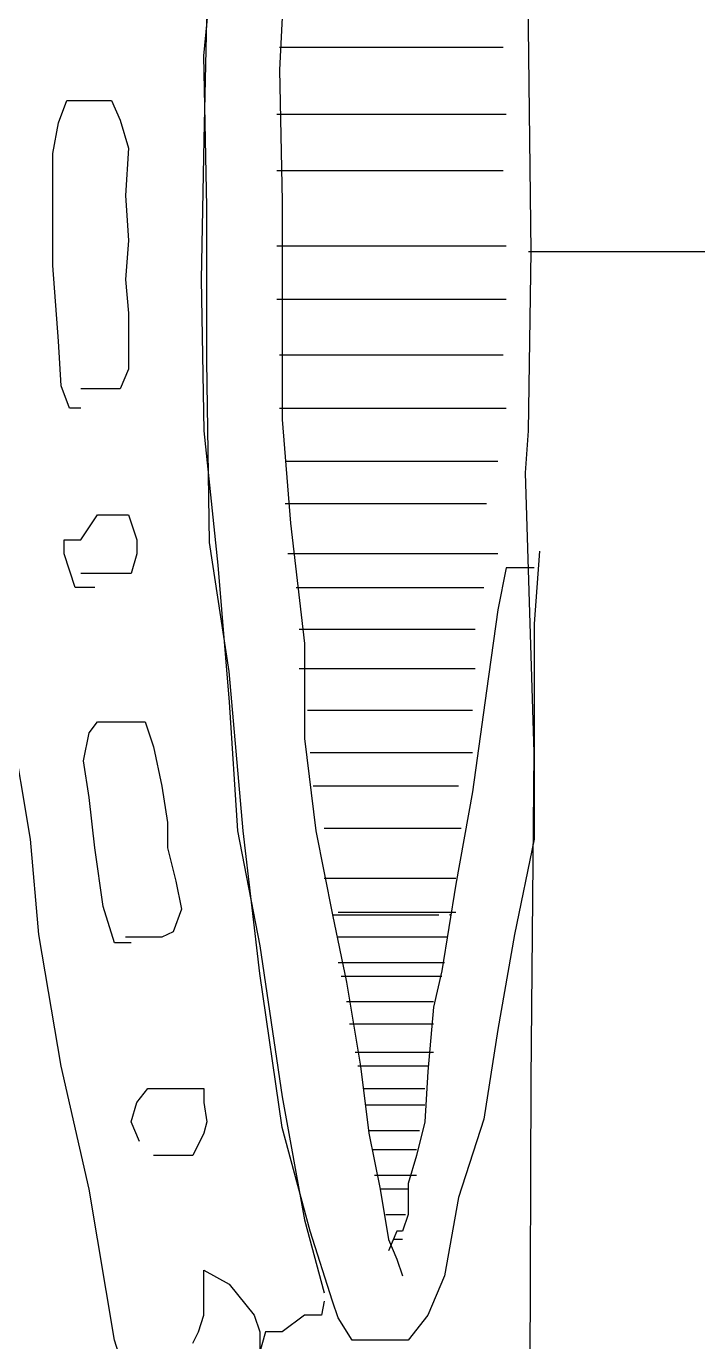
# Model space of a CAD drawing. Extents: x 731654 to 732244, y 4380181 to 4381208.
# Drawn here: x 731683.185 to 731685.585, y 4381038.285 to 4381042.985 of the extents above; entities that cross this region are included whole.
import ezdxf

# ---------------------------------------------------------------- set-up
doc = ezdxf.new("R2010")
doc.units = 0
doc.layers.get('0').update_dxf_attribs({"linetype": 'CONTINUOUS'})

msp = doc.modelspace()

# ---------------------------------------------------------------- linework, layer by layer
at = {"color": 0, "linetype": 'CONTINUOUS'}
for p, q in [((731684.98, 4381042.98), (731684.99, 4381043.96)), ((731684.98, 4381042.98), (731684.99, 4381043.96)), ((731683.82, 4381042.88), (731683.87, 4381043.41)), ((731683.82, 4381042.88), (731683.87, 4381043.41)), ((731684.11, 4381043.23), (731684.09, 4381042.83)), ((731684.11, 4381043.23), (731684.09, 4381042.83)), ((731683.83, 4381043.06), (731683.82, 4381042.58)), ((731683.83, 4381043.06), (731683.82, 4381042.58)), ((731684.99, 4381042.18), (731684.98, 4381042.98)), ((731684.99, 4381042.18), (731684.98, 4381042.98)), ((731683.83, 4381042.34), (731683.82, 4381042.88)), ((731683.83, 4381042.34), (731683.82, 4381042.88)), ((731684.09, 4381042.91), (731684.4, 4381042.91)), ((731684.09, 4381042.91), (731684.4, 4381042.91)), ((731684.4, 4381042.91), (731684.62, 4381042.91)), ((731684.4, 4381042.91), (731684.62, 4381042.91)), ((731684.62, 4381042.91), (731684.89, 4381042.91)), ((731684.62, 4381042.91), (731684.89, 4381042.91)), ((731684.09, 4381042.83), (731684.1, 4381042.36)), ((731684.09, 4381042.83), (731684.1, 4381042.36)), ((731683.3, 4381042.64), (731683.33, 4381042.72)), ((731683.3, 4381042.64), (731683.33, 4381042.72)), ((731683.33, 4381042.72), (731683.37, 4381042.72)), ((731683.33, 4381042.72), (731683.37, 4381042.72)), ((731683.37, 4381042.72), (731683.43, 4381042.72)), ((731683.37, 4381042.72), (731683.43, 4381042.72)), ((731683.43, 4381042.72), (731683.49, 4381042.72)), ((731683.43, 4381042.72), (731683.49, 4381042.72)), ((731683.49, 4381042.72), (731683.52, 4381042.65)), ((731683.49, 4381042.72), (731683.52, 4381042.65)), ((731683.28, 4381042.53), (731683.3, 4381042.64)), ((731683.28, 4381042.53), (731683.3, 4381042.64)), ((731683.52, 4381042.65), (731683.55, 4381042.55)), ((731683.52, 4381042.65), (731683.55, 4381042.55)), ((731684.28, 4381042.67), (731684.08, 4381042.67)), ((731684.28, 4381042.67), (731684.08, 4381042.67)), ((731684.61, 4381042.67), (731684.28, 4381042.67)), ((731684.61, 4381042.67), (731684.28, 4381042.67)), ((731684.9, 4381042.67), (731684.61, 4381042.67)), ((731684.9, 4381042.67), (731684.61, 4381042.67)), ((731683.55, 4381042.55), (731683.54, 4381042.38)), ((731683.55, 4381042.55), (731683.54, 4381042.38)), ((731683.82, 4381042.58), (731683.81, 4381042.08)), ((731683.82, 4381042.58), (731683.81, 4381042.08)), ((731683.28, 4381042.38), (731683.28, 4381042.53)), ((731683.28, 4381042.38), (731683.28, 4381042.53)), ((731684.08, 4381042.47), (731684.4, 4381042.47)), ((731684.08, 4381042.47), (731684.4, 4381042.47)), ((731684.4, 4381042.47), (731684.67, 4381042.47)), ((731684.4, 4381042.47), (731684.67, 4381042.47)), ((731684.67, 4381042.47), (731684.89, 4381042.47)), ((731684.67, 4381042.47), (731684.89, 4381042.47)), ((731683.28, 4381042.13), (731683.28, 4381042.38)), ((731683.28, 4381042.13), (731683.28, 4381042.38)), ((731683.54, 4381042.38), (731683.55, 4381042.22)), ((731683.54, 4381042.38), (731683.55, 4381042.22)), ((731684.1, 4381042.36), (731684.1, 4381041.9)), ((731684.1, 4381042.36), (731684.1, 4381041.9)), ((731683.83, 4381041.79), (731683.83, 4381042.34)), ((731683.83, 4381041.79), (731683.83, 4381042.34)), ((731683.55, 4381042.22), (731683.54, 4381042.08)), ((731683.55, 4381042.22), (731683.54, 4381042.08)), ((731684.28, 4381042.2), (731684.08, 4381042.2)), ((731684.28, 4381042.2), (731684.08, 4381042.2)), ((731684.61, 4381042.2), (731684.28, 4381042.2)), ((731684.61, 4381042.2), (731684.28, 4381042.2)), ((731684.9, 4381042.2), (731684.61, 4381042.2)), ((731684.9, 4381042.2), (731684.61, 4381042.2)), ((731684.98, 4381041.54), (731684.99, 4381042.18)), ((731684.98, 4381042.18), (731685.45, 4381042.18)), ((731684.98, 4381041.54), (731684.99, 4381042.18)), ((731684.98, 4381042.18), (731685.45, 4381042.18)), ((731685.45, 4381042.18), (731686.36, 4381042.18)), ((731685.45, 4381042.18), (731686.36, 4381042.18)), ((731683.3, 4381041.86), (731683.28, 4381042.13)), ((731683.3, 4381041.86), (731683.28, 4381042.13)), ((731683.54, 4381042.08), (731683.55, 4381041.96)), ((731683.54, 4381042.08), (731683.55, 4381041.96)), ((731683.81, 4381042.08), (731683.82, 4381041.54)), ((731683.81, 4381042.08), (731683.82, 4381041.54)), ((731684.08, 4381042.01), (731684.41, 4381042.01)), ((731684.08, 4381042.01), (731684.41, 4381042.01)), ((731684.41, 4381042.01), (731684.67, 4381042.01)), ((731684.41, 4381042.01), (731684.67, 4381042.01)), ((731684.67, 4381042.01), (731684.82, 4381042.01)), ((731684.67, 4381042.01), (731684.82, 4381042.01)), ((731684.82, 4381042.01), (731684.9, 4381042.01)), ((731684.82, 4381042.01), (731684.9, 4381042.01)), ((731683.55, 4381041.96), (731683.55, 4381041.86)), ((731683.55, 4381041.96), (731683.55, 4381041.86)), ((731684.1, 4381041.9), (731684.1, 4381041.58)), ((731684.1, 4381041.9), (731684.1, 4381041.58)), ((731683.31, 4381041.7), (731683.3, 4381041.86)), ((731683.31, 4381041.7), (731683.3, 4381041.86)), ((731683.55, 4381041.86), (731683.55, 4381041.76)), ((731683.55, 4381041.86), (731683.55, 4381041.76)), ((731683.84, 4381041.14), (731683.83, 4381041.79)), ((731683.84, 4381041.14), (731683.83, 4381041.79)), ((731684.3, 4381041.81), (731684.09, 4381041.81)), ((731684.3, 4381041.81), (731684.09, 4381041.81)), ((731684.58, 4381041.81), (731684.3, 4381041.81)), ((731684.58, 4381041.81), (731684.3, 4381041.81)), ((731684.89, 4381041.81), (731684.58, 4381041.81)), ((731684.89, 4381041.81), (731684.58, 4381041.81)), ((731683.55, 4381041.76), (731683.52, 4381041.69)), ((731683.55, 4381041.76), (731683.52, 4381041.69)), ((731683.34, 4381041.62), (731683.31, 4381041.7)), ((731683.34, 4381041.62), (731683.31, 4381041.7)), ((731683.41, 4381041.69), (731683.38, 4381041.69)), ((731683.41, 4381041.69), (731683.38, 4381041.69)), ((731683.47, 4381041.69), (731683.41, 4381041.69)), ((731683.47, 4381041.69), (731683.41, 4381041.69)), ((731683.52, 4381041.69), (731683.47, 4381041.69)), ((731683.52, 4381041.69), (731683.47, 4381041.69)), ((731683.38, 4381041.62), (731683.34, 4381041.62)), ((731683.38, 4381041.62), (731683.34, 4381041.62)), ((731684.09, 4381041.62), (731684.43, 4381041.62)), ((731684.09, 4381041.62), (731684.43, 4381041.62)), ((731684.43, 4381041.62), (731684.68, 4381041.62)), ((731684.43, 4381041.62), (731684.68, 4381041.62)), ((731684.68, 4381041.62), (731684.9, 4381041.62)), ((731684.68, 4381041.62), (731684.9, 4381041.62)), ((731684.1, 4381041.58), (731684.13, 4381041.21)), ((731684.1, 4381041.58), (731684.13, 4381041.21)), ((731683.82, 4381041.54), (731683.87, 4381041.06)), ((731683.82, 4381041.54), (731683.87, 4381041.06)), ((731684.97, 4381041.39), (731684.98, 4381041.54)), ((731684.97, 4381041.39), (731684.98, 4381041.54)), ((731684.33, 4381041.43), (731684.11, 4381041.43)), ((731684.33, 4381041.43), (731684.11, 4381041.43)), ((731684.59, 4381041.43), (731684.33, 4381041.43)), ((731684.59, 4381041.43), (731684.33, 4381041.43)), ((731684.87, 4381041.43), (731684.59, 4381041.43)), ((731684.87, 4381041.43), (731684.59, 4381041.43)), ((731685, 4381040.39), (731684.97, 4381041.39)), ((731685, 4381040.39), (731684.97, 4381041.39)), ((731684.11, 4381041.28), (731684.46, 4381041.28)), ((731684.11, 4381041.28), (731684.46, 4381041.28)), ((731684.46, 4381041.28), (731684.69, 4381041.28)), ((731684.46, 4381041.28), (731684.69, 4381041.28)), ((731684.69, 4381041.28), (731684.83, 4381041.28)), ((731684.69, 4381041.28), (731684.83, 4381041.28)), ((731683.38, 4381041.15), (731683.44, 4381041.24)), ((731683.38, 4381041.15), (731683.44, 4381041.24)), ((731683.44, 4381041.24), (731683.51, 4381041.24)), ((731683.44, 4381041.24), (731683.51, 4381041.24)), ((731683.51, 4381041.24), (731683.55, 4381041.24)), ((731683.51, 4381041.24), (731683.55, 4381041.24)), ((731683.55, 4381041.24), (731683.58, 4381041.15)), ((731683.55, 4381041.24), (731683.58, 4381041.15)), ((731684.13, 4381041.21), (731684.18, 4381040.78)), ((731684.13, 4381041.21), (731684.18, 4381040.78)), ((731683.32, 4381041.1), (731683.32, 4381041.15)), ((731683.32, 4381041.15), (731683.35, 4381041.15)), ((731683.32, 4381041.1), (731683.32, 4381041.15)), ((731683.32, 4381041.15), (731683.35, 4381041.15)), ((731683.35, 4381041.15), (731683.38, 4381041.15)), ((731683.35, 4381041.15), (731683.38, 4381041.15)), ((731683.58, 4381041.15), (731683.58, 4381041.1)), ((731683.58, 4381041.15), (731683.58, 4381041.1)), ((731683.91, 4381040.68), (731683.84, 4381041.14)), ((731683.91, 4381040.68), (731683.84, 4381041.14)), ((731683.36, 4381040.98), (731683.32, 4381041.1)), ((731683.36, 4381040.98), (731683.32, 4381041.1)), ((731683.58, 4381041.1), (731683.56, 4381041.03)), ((731683.58, 4381041.1), (731683.56, 4381041.03)), ((731684.33, 4381041.1), (731684.12, 4381041.1)), ((731684.33, 4381041.1), (731684.12, 4381041.1)), ((731684.53, 4381041.1), (731684.33, 4381041.1)), ((731684.53, 4381041.1), (731684.33, 4381041.1)), ((731684.87, 4381041.1), (731684.53, 4381041.1)), ((731684.87, 4381041.1), (731684.53, 4381041.1)), ((731685.02, 4381041.11), (731685, 4381040.85)), ((731685.02, 4381041.11), (731685, 4381040.85)), ((731683.87, 4381041.06), (731683.91, 4381040.57)), ((731683.87, 4381041.06), (731683.91, 4381040.57)), ((731684.9, 4381041.05), (731684.87, 4381040.9)), ((731684.9, 4381041.05), (731684.87, 4381040.9)), ((731684.94, 4381041.05), (731684.9, 4381041.05)), ((731684.94, 4381041.05), (731684.9, 4381041.05)), ((731685, 4381041.05), (731684.94, 4381041.05)), ((731685, 4381041.05), (731684.94, 4381041.05)), ((731683.46, 4381041.03), (731683.38, 4381041.03)), ((731683.46, 4381041.03), (731683.38, 4381041.03)), ((731683.5, 4381041.03), (731683.46, 4381041.03)), ((731683.5, 4381041.03), (731683.46, 4381041.03)), ((731683.55, 4381041.03), (731683.5, 4381041.03)), ((731683.55, 4381041.03), (731683.5, 4381041.03)), ((731683.56, 4381041.03), (731683.55, 4381041.03)), ((731683.56, 4381041.03), (731683.55, 4381041.03)), ((731683.43, 4381040.98), (731683.36, 4381040.98)), ((731683.43, 4381040.98), (731683.36, 4381040.98)), ((731684.15, 4381040.98), (731684.45, 4381040.98)), ((731684.15, 4381040.98), (731684.45, 4381040.98)), ((731684.45, 4381040.98), (731684.62, 4381040.98)), ((731684.45, 4381040.98), (731684.62, 4381040.98)), ((731684.62, 4381040.98), (731684.82, 4381040.98)), ((731684.62, 4381040.98), (731684.82, 4381040.98)), ((731684.87, 4381040.9), (731684.83, 4381040.61)), ((731684.87, 4381040.9), (731684.83, 4381040.61)), ((731685, 4381040.85), (731685, 4381040.44)), ((731685, 4381040.85), (731685, 4381040.44)), ((731684.51, 4381040.83), (731684.16, 4381040.83)), ((731684.51, 4381040.83), (731684.16, 4381040.83)), ((731684.79, 4381040.83), (731684.51, 4381040.83)), ((731684.79, 4381040.83), (731684.51, 4381040.83)), ((731684.18, 4381040.78), (731684.18, 4381040.44)), ((731684.18, 4381040.78), (731684.18, 4381040.44)), ((731683.96, 4381040.11), (731683.91, 4381040.68)), ((731683.96, 4381040.11), (731683.91, 4381040.68)), ((731684.16, 4381040.69), (731684.47, 4381040.69)), ((731684.16, 4381040.69), (731684.47, 4381040.69)), ((731684.47, 4381040.69), (731684.79, 4381040.69)), ((731684.47, 4381040.69), (731684.79, 4381040.69)), ((731683.91, 4381040.57), (731683.94, 4381040.11)), ((731683.91, 4381040.57), (731683.94, 4381040.11)), ((731684.83, 4381040.61), (731684.78, 4381040.25)), ((731684.83, 4381040.61), (731684.78, 4381040.25)), ((731684.51, 4381040.54), (731684.19, 4381040.54)), ((731684.51, 4381040.54), (731684.19, 4381040.54)), ((731684.78, 4381040.54), (731684.51, 4381040.54)), ((731684.78, 4381040.54), (731684.51, 4381040.54)), ((731683.2, 4381040.08), (731683.13, 4381040.5)), ((731683.2, 4381040.08), (731683.13, 4381040.5)), ((731683.41, 4381040.46), (731683.44, 4381040.5)), ((731683.41, 4381040.46), (731683.44, 4381040.5)), ((731683.44, 4381040.5), (731683.49, 4381040.5)), ((731683.44, 4381040.5), (731683.49, 4381040.5)), ((731683.49, 4381040.5), (731683.54, 4381040.5)), ((731683.49, 4381040.5), (731683.54, 4381040.5)), ((731683.54, 4381040.5), (731683.61, 4381040.5)), ((731683.54, 4381040.5), (731683.61, 4381040.5)), ((731683.61, 4381040.5), (731683.64, 4381040.41)), ((731683.61, 4381040.5), (731683.64, 4381040.41)), ((731683.39, 4381040.36), (731683.41, 4381040.46)), ((731683.39, 4381040.36), (731683.41, 4381040.46)), ((731684.18, 4381040.44), (731684.22, 4381040.11)), ((731684.18, 4381040.44), (731684.22, 4381040.11)), ((731685, 4381040.44), (731685, 4381040.08)), ((731685, 4381040.44), (731685, 4381040.08)), ((731683.64, 4381040.41), (731683.67, 4381040.27)), ((731683.64, 4381040.41), (731683.67, 4381040.27)), ((731684.2, 4381040.39), (731684.5, 4381040.39)), ((731684.2, 4381040.39), (731684.5, 4381040.39)), ((731684.5, 4381040.39), (731684.66, 4381040.39)), ((731684.5, 4381040.39), (731684.66, 4381040.39)), ((731684.66, 4381040.39), (731684.78, 4381040.39)), ((731684.66, 4381040.39), (731684.78, 4381040.39)), ((731684.99, 4381039.22), (731685, 4381040.39)), ((731684.99, 4381039.22), (731685, 4381040.39)), ((731683.41, 4381040.23), (731683.39, 4381040.36)), ((731683.41, 4381040.23), (731683.39, 4381040.36)), ((731683.67, 4381040.27), (731683.69, 4381040.14)), ((731683.67, 4381040.27), (731683.69, 4381040.14)), ((731684.33, 4381040.27), (731684.21, 4381040.27)), ((731684.33, 4381040.27), (731684.21, 4381040.27)), ((731684.54, 4381040.27), (731684.33, 4381040.27)), ((731684.54, 4381040.27), (731684.33, 4381040.27)), ((731684.73, 4381040.27), (731684.54, 4381040.27)), ((731684.73, 4381040.27), (731684.54, 4381040.27)), ((731684.78, 4381040.25), (731684.72, 4381039.92)), ((731684.78, 4381040.25), (731684.72, 4381039.92)), ((731683.43, 4381040.05), (731683.41, 4381040.23)), ((731683.43, 4381040.05), (731683.41, 4381040.23)), ((731683.69, 4381040.14), (731683.69, 4381040.05)), ((731683.69, 4381040.14), (731683.69, 4381040.05)), ((731683.94, 4381040.11), (731684.02, 4381039.7)), ((731683.94, 4381040.11), (731684.02, 4381039.7)), ((731684.02, 4381039.6), (731683.96, 4381040.11)), ((731684.02, 4381039.6), (731683.96, 4381040.11)), ((731684.22, 4381040.11), (731684.28, 4381039.81)), ((731684.22, 4381040.11), (731684.28, 4381039.81)), ((731684.25, 4381040.12), (731684.47, 4381040.12)), ((731684.25, 4381040.12), (731684.47, 4381040.12)), ((731684.47, 4381040.12), (731684.62, 4381040.12)), ((731684.47, 4381040.12), (731684.62, 4381040.12)), ((731684.62, 4381040.12), (731684.74, 4381040.12)), ((731684.62, 4381040.12), (731684.74, 4381040.12)), ((731683.23, 4381039.74), (731683.2, 4381040.08)), ((731683.23, 4381039.74), (731683.2, 4381040.08)), ((731683.46, 4381039.84), (731683.43, 4381040.05)), ((731683.46, 4381039.84), (731683.43, 4381040.05)), ((731683.69, 4381040.05), (731683.72, 4381039.93)), ((731683.69, 4381040.05), (731683.72, 4381039.93)), ((731685, 4381040.08), (731684.93, 4381039.74)), ((731685, 4381040.08), (731684.93, 4381039.74)), ((731683.72, 4381039.93), (731683.74, 4381039.83)), ((731683.72, 4381039.93), (731683.74, 4381039.83)), ((731684.36, 4381039.94), (731684.25, 4381039.94)), ((731684.36, 4381039.94), (731684.25, 4381039.94)), ((731684.51, 4381039.94), (731684.36, 4381039.94)), ((731684.51, 4381039.94), (731684.36, 4381039.94)), ((731684.72, 4381039.94), (731684.51, 4381039.94)), ((731684.72, 4381039.94), (731684.51, 4381039.94)), ((731684.72, 4381039.92), (731684.67, 4381039.61)), ((731684.72, 4381039.92), (731684.67, 4381039.61)), ((731683.5, 4381039.71), (731683.46, 4381039.84)), ((731683.5, 4381039.71), (731683.46, 4381039.84)), ((731683.74, 4381039.83), (731683.71, 4381039.75)), ((731683.74, 4381039.83), (731683.71, 4381039.75)), ((731684.3, 4381039.82), (731684.46, 4381039.82)), ((731684.3, 4381039.82), (731684.46, 4381039.82)), ((731684.46, 4381039.82), (731684.55, 4381039.82)), ((731684.46, 4381039.82), (731684.55, 4381039.82)), ((731684.55, 4381039.82), (731684.72, 4381039.82)), ((731684.55, 4381039.82), (731684.72, 4381039.82)), ((731684.28, 4381039.81), (731684.33, 4381039.57)), ((731684.28, 4381039.81), (731684.66, 4381039.81)), ((731684.28, 4381039.81), (731684.33, 4381039.57)), ((731684.28, 4381039.81), (731684.66, 4381039.81)), ((731683.31, 4381039.27), (731683.23, 4381039.74)), ((731683.31, 4381039.27), (731683.23, 4381039.74)), ((731683.61, 4381039.73), (731683.54, 4381039.73)), ((731683.61, 4381039.73), (731683.54, 4381039.73)), ((731683.67, 4381039.73), (731683.61, 4381039.73)), ((731683.67, 4381039.73), (731683.61, 4381039.73)), ((731683.71, 4381039.75), (731683.67, 4381039.73)), ((731683.71, 4381039.75), (731683.67, 4381039.73)), ((731684.69, 4381039.73), (731684.3, 4381039.73)), ((731684.69, 4381039.73), (731684.3, 4381039.73)), ((731684.93, 4381039.74), (731684.87, 4381039.4)), ((731684.93, 4381039.74), (731684.87, 4381039.4)), ((731683.56, 4381039.71), (731683.5, 4381039.71)), ((731683.56, 4381039.71), (731683.5, 4381039.71)), ((731684.02, 4381039.7), (731684.1, 4381039.16)), ((731684.02, 4381039.7), (731684.1, 4381039.16)), ((731684.3, 4381039.64), (731684.68, 4381039.64)), ((731684.3, 4381039.64), (731684.68, 4381039.64)), ((731684.1, 4381039.05), (731684.02, 4381039.6)), ((731684.1, 4381039.05), (731684.02, 4381039.6)), ((731684.67, 4381039.59), (731684.31, 4381039.59)), ((731684.67, 4381039.59), (731684.31, 4381039.59)), ((731684.67, 4381039.61), (731684.64, 4381039.48)), ((731684.67, 4381039.61), (731684.64, 4381039.48)), ((731684.33, 4381039.57), (731684.38, 4381039.27)), ((731684.33, 4381039.57), (731684.38, 4381039.27)), ((731684.33, 4381039.5), (731684.64, 4381039.5)), ((731684.33, 4381039.5), (731684.64, 4381039.5)), ((731684.64, 4381039.48), (731684.62, 4381039.25)), ((731684.64, 4381039.48), (731684.62, 4381039.25)), ((731684.64, 4381039.42), (731684.34, 4381039.42)), ((731684.64, 4381039.42), (731684.34, 4381039.42)), ((731684.87, 4381039.4), (731684.82, 4381039.08)), ((731684.87, 4381039.4), (731684.82, 4381039.08)), ((731684.36, 4381039.32), (731684.64, 4381039.32)), ((731684.36, 4381039.32), (731684.64, 4381039.32)), ((731683.41, 4381038.83), (731683.31, 4381039.27)), ((731683.41, 4381038.83), (731683.31, 4381039.27)), ((731684.62, 4381039.27), (731684.37, 4381039.27)), ((731684.62, 4381039.27), (731684.37, 4381039.27)), ((731684.38, 4381039.27), (731684.41, 4381039.03)), ((731684.38, 4381039.27), (731684.41, 4381039.03)), ((731684.62, 4381039.25), (731684.61, 4381039.07)), ((731684.62, 4381039.25), (731684.61, 4381039.07)), ((731684.98, 4381036.36), (731684.99, 4381039.22)), ((731684.98, 4381036.36), (731684.99, 4381039.22)), ((731683.58, 4381039.14), (731683.62, 4381039.19)), ((731683.58, 4381039.14), (731683.62, 4381039.19)), ((731683.62, 4381039.19), (731683.68, 4381039.19)), ((731683.62, 4381039.19), (731683.68, 4381039.19)), ((731683.68, 4381039.19), (731683.76, 4381039.19)), ((731683.68, 4381039.19), (731683.76, 4381039.19)), ((731683.76, 4381039.19), (731683.82, 4381039.19)), ((731683.76, 4381039.19), (731683.82, 4381039.19)), ((731683.82, 4381039.19), (731683.82, 4381039.14)), ((731683.82, 4381039.19), (731683.82, 4381039.14)), ((731684.1, 4381039.16), (731684.18, 4381038.72)), ((731684.1, 4381039.16), (731684.18, 4381038.72)), ((731684.39, 4381039.19), (731684.61, 4381039.19)), ((731684.39, 4381039.19), (731684.61, 4381039.19)), ((731683.56, 4381039.07), (731683.58, 4381039.14)), ((731683.56, 4381039.07), (731683.58, 4381039.14)), ((731683.82, 4381039.14), (731683.83, 4381039.07)), ((731683.82, 4381039.14), (731683.83, 4381039.07)), ((731684.61, 4381039.13), (731684.4, 4381039.13)), ((731684.61, 4381039.13), (731684.4, 4381039.13)), ((731683.59, 4381039), (731683.56, 4381039.07)), ((731683.59, 4381039), (731683.56, 4381039.07)), ((731683.83, 4381039.07), (731683.82, 4381039.03)), ((731683.83, 4381039.07), (731683.82, 4381039.03)), ((731684.61, 4381039.07), (731684.58, 4381038.95)), ((731684.61, 4381039.07), (731684.58, 4381038.95)), ((731684.82, 4381039.08), (731684.73, 4381038.8)), ((731684.82, 4381039.08), (731684.73, 4381038.8)), ((731683.82, 4381039.03), (731683.78, 4381038.95)), ((731683.82, 4381039.03), (731683.78, 4381038.95)), ((731684.2, 4381038.68), (731684.1, 4381039.05)), ((731684.2, 4381038.68), (731684.1, 4381039.05)), ((731684.41, 4381039.04), (731684.59, 4381039.04)), ((731684.41, 4381039.04), (731684.59, 4381039.04)), ((731684.41, 4381039.03), (731684.45, 4381038.83)), ((731684.41, 4381039.03), (731684.45, 4381038.83)), ((731684.58, 4381038.97), (731684.42, 4381038.97)), ((731684.58, 4381038.97), (731684.42, 4381038.97)), ((731683.68, 4381038.95), (731683.64, 4381038.95)), ((731683.68, 4381038.95), (731683.64, 4381038.95)), ((731683.74, 4381038.95), (731683.68, 4381038.95)), ((731683.74, 4381038.95), (731683.68, 4381038.95)), ((731683.78, 4381038.95), (731683.74, 4381038.95)), ((731683.78, 4381038.95), (731683.74, 4381038.95)), ((731684.58, 4381038.95), (731684.55, 4381038.85)), ((731684.58, 4381038.95), (731684.55, 4381038.85)), ((731684.43, 4381038.88), (731684.58, 4381038.88)), ((731684.43, 4381038.88), (731684.58, 4381038.88)), ((731683.5, 4381038.29), (731683.41, 4381038.83)), ((731683.5, 4381038.29), (731683.41, 4381038.83)), ((731684.45, 4381038.83), (731684.48, 4381038.65)), ((731684.55, 4381038.83), (731684.45, 4381038.83)), ((731684.45, 4381038.83), (731684.48, 4381038.65)), ((731684.55, 4381038.83), (731684.45, 4381038.83)), ((731684.55, 4381038.85), (731684.55, 4381038.74)), ((731684.55, 4381038.85), (731684.55, 4381038.74)), ((731684.73, 4381038.8), (731684.68, 4381038.52)), ((731684.73, 4381038.8), (731684.68, 4381038.52)), ((731684.47, 4381038.74), (731684.54, 4381038.74)), ((731684.47, 4381038.74), (731684.54, 4381038.74)), ((731684.55, 4381038.74), (731684.53, 4381038.68)), ((731684.55, 4381038.74), (731684.53, 4381038.68)), ((731684.18, 4381038.72), (731684.25, 4381038.46)), ((731684.18, 4381038.72), (731684.25, 4381038.46)), ((731684.28, 4381038.43), (731684.2, 4381038.68)), ((731684.28, 4381038.43), (731684.2, 4381038.68)), ((731684.51, 4381038.68), (731684.48, 4381038.61)), ((731684.51, 4381038.68), (731684.48, 4381038.61)), ((731684.48, 4381038.65), (731684.51, 4381038.58)), ((731684.48, 4381038.65), (731684.51, 4381038.58)), ((731684.53, 4381038.65), (731684.5, 4381038.65)), ((731684.53, 4381038.65), (731684.5, 4381038.65)), ((731684.53, 4381038.68), (731684.51, 4381038.68)), ((731684.53, 4381038.68), (731684.51, 4381038.68)), ((731684.51, 4381038.58), (731684.53, 4381038.52)), ((731684.51, 4381038.58), (731684.53, 4381038.52)), ((731683.82, 4381038.54), (731683.91, 4381038.49)), ((731683.82, 4381038.49), (731683.82, 4381038.54)), ((731683.82, 4381038.54), (731683.91, 4381038.49)), ((731683.82, 4381038.49), (731683.82, 4381038.54)), ((731684.68, 4381038.52), (731684.62, 4381038.38)), ((731684.68, 4381038.52), (731684.62, 4381038.38)), ((731683.82, 4381038.43), (731683.82, 4381038.49)), ((731683.82, 4381038.43), (731683.82, 4381038.49)), ((731683.91, 4381038.49), (731684, 4381038.38)), ((731683.91, 4381038.49), (731684, 4381038.38)), ((731683.82, 4381038.38), (731683.82, 4381038.43)), ((731683.82, 4381038.38), (731683.82, 4381038.43)), ((731684.25, 4381038.43), (731684.24, 4381038.38)), ((731684.25, 4381038.43), (731684.24, 4381038.38)), ((731684.3, 4381038.37), (731684.28, 4381038.43)), ((731684.3, 4381038.37), (731684.28, 4381038.43)), ((731683.8, 4381038.32), (731683.82, 4381038.38)), ((731683.8, 4381038.32), (731683.82, 4381038.38)), ((731684, 4381038.38), (731684.02, 4381038.32)), ((731684, 4381038.38), (731684.02, 4381038.32)), ((731684.18, 4381038.38), (731684.1, 4381038.32)), ((731684.18, 4381038.38), (731684.1, 4381038.32)), ((731684.24, 4381038.38), (731684.18, 4381038.38)), ((731684.24, 4381038.38), (731684.18, 4381038.38)), ((731684.35, 4381038.29), (731684.3, 4381038.37)), ((731684.35, 4381038.29), (731684.3, 4381038.37)), ((731684.62, 4381038.38), (731684.55, 4381038.29)), ((731684.62, 4381038.38), (731684.55, 4381038.29)), ((731683.78, 4381038.28), (731683.8, 4381038.32)), ((731683.78, 4381038.28), (731683.8, 4381038.32)), ((731684.04, 4381038.32), (731684, 4381038.18)), ((731684.04, 4381038.32), (731684, 4381038.18)), ((731684.02, 4381038.32), (731684.02, 4381038.24)), ((731684.02, 4381038.32), (731684.02, 4381038.24)), ((731684.1, 4381038.32), (731684.04, 4381038.32)), ((731684.1, 4381038.32), (731684.04, 4381038.32)), ((731683.56, 4381038.1), (731683.5, 4381038.29)), ((731683.56, 4381038.1), (731683.5, 4381038.29)), ((731684.44, 4381038.29), (731684.35, 4381038.29)), ((731684.44, 4381038.29), (731684.35, 4381038.29)), ((731684.55, 4381038.29), (731684.44, 4381038.29)), ((731684.55, 4381038.29), (731684.44, 4381038.29))]:
    msp.add_line(p, q, dxfattribs=at)
msp.add_point((731684.7, 4381039.81), dxfattribs=at)
msp.add_point((731684.7, 4381039.81), dxfattribs=at)

# ---------------------------------------------------------------- meshes
mesh = msp.add_polyface(dxfattribs=at)
corners = [(731962.5, 4380181), (731654.5, 4381207.5), (732244, 4380181), (732244, 4381207.5), (731654.5, 4380181)]
mesh.append_faces([[corners[k] for k in face] for face in [(0, 1, 4), (1, 0, 2, 3)]], dxfattribs={"vtx0": -1, "color": 0})
mesh = msp.add_polyface(dxfattribs=at)
corners = [(731945.58, 4381021), (731945.58, 4381201.5), (731664.5, 4381201.5), (731664.5, 4381021)]
mesh.append_faces([[corners[k] for k in face] for face in [(0, 1, 2, 3)]], dxfattribs={"color": 0})

doc.saveas('drawing.dxf')
